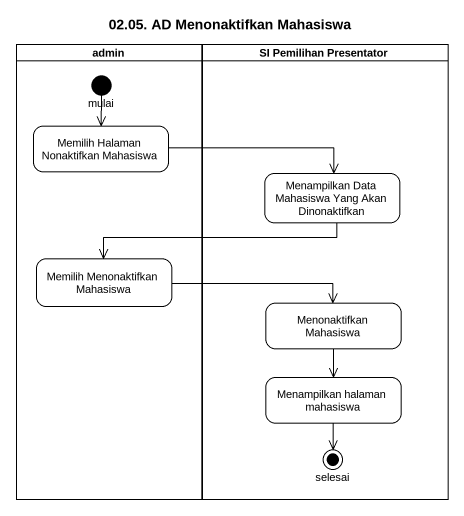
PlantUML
@startuml
title 02.05. AD Menonaktifkan Mahasiswa
hide empty description
state admin <<partition>> {
  state mulai <<start>>
  state "Memilih Halaman Nonaktifkan Mahasiswa" as Memilih_Halaman_Nonaktifkan
  state "Memilih Menonaktifkan Mahasiswa" as Memilih_Menonaktifkan
}
state "SI Pemilihan Presentator" as SI_Pemilihan_Presentator <<partition>> {
  state "Menampilkan Data Mahasiswa Yang Akan Dinonaktifkan" as Menampilkan_Data_Mahasiswa
  state "Menonaktifkan Mahasiswa" as Menonaktifkan_Mahasiswa
  state "Menampilkan halaman mahasiswa" as Menampilkan_halaman
  state selesai <<end>>
}
mulai --> Memilih_Halaman_Nonaktifkan
Memilih_Halaman_Nonaktifkan -right-> Menampilkan_Data_Mahasiswa
Menampilkan_Data_Mahasiswa -left-> Memilih_Menonaktifkan
Memilih_Menonaktifkan -right-> Menonaktifkan_Mahasiswa
Menonaktifkan_Mahasiswa --> Menampilkan_halaman
Menampilkan_halaman --> selesai
@enduml
